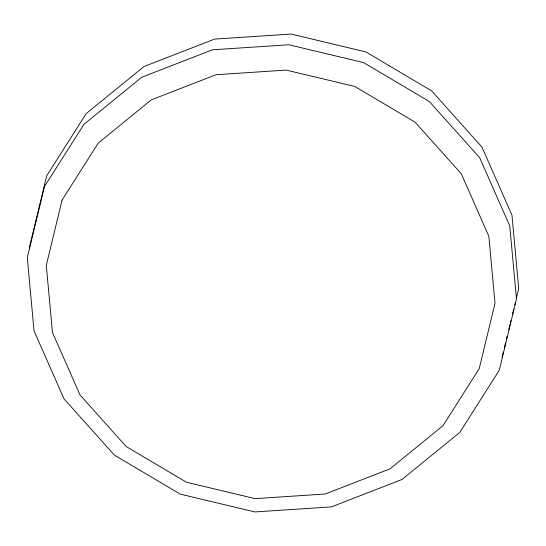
<?xml version="1.0" encoding="UTF-8"?>
<svg xmlns="http://www.w3.org/2000/svg" width="546" height="546" viewBox="0 0 546 546"><rect width="100%" height="100%" fill="white"/><g stroke="black" fill="none" stroke-linecap="round" stroke-linejoin="round"><path stroke-width="0.82" d="M502.095 357.029L503.296 352.068M504.299 347.932L505.5 342.963M506.497 338.827L507.098 336.343M508.695 329.723L509.896 324.754M510.298 323.102L510.899 320.618M512.496 313.998L513.697 309.036M514.701 304.893L515.301 302.416M516.298 298.273L518.7 288.343L511.964 215.151L481.941 147.092L431.579 90.834L365.8 51.884L291.045 34.057L214.633 39.094L144.042 66.503L86.186 113.595L46.724 175.771L29.518 246.942L29.675 248.628M44.506 186.486L27.3 257.657L34.036 330.849L64.059 398.908L114.421 455.166L180.2 494.116L254.955 511.943L331.367 506.906L401.958 479.504L459.814 432.405L499.276 370.229L516.482 299.058L509.746 225.86L479.722 157.801L429.361 101.542L363.581 62.599L288.827 44.765L212.414 49.802L141.823 77.211L83.968 124.311L44.506 186.486M62.067 200.089L46.287 265.37L52.471 332.514L80.003 394.942L126.208 446.546L186.541 482.275L255.112 498.628L325.204 494.007L389.96 468.871L443.031 425.668L479.224 368.632L495.01 303.351L488.827 236.206L461.288 173.778L415.09 122.174L354.75 86.445L286.179 70.093L216.086 74.713L151.338 99.85L98.266 143.052L62.067 200.089"/></g></svg>
